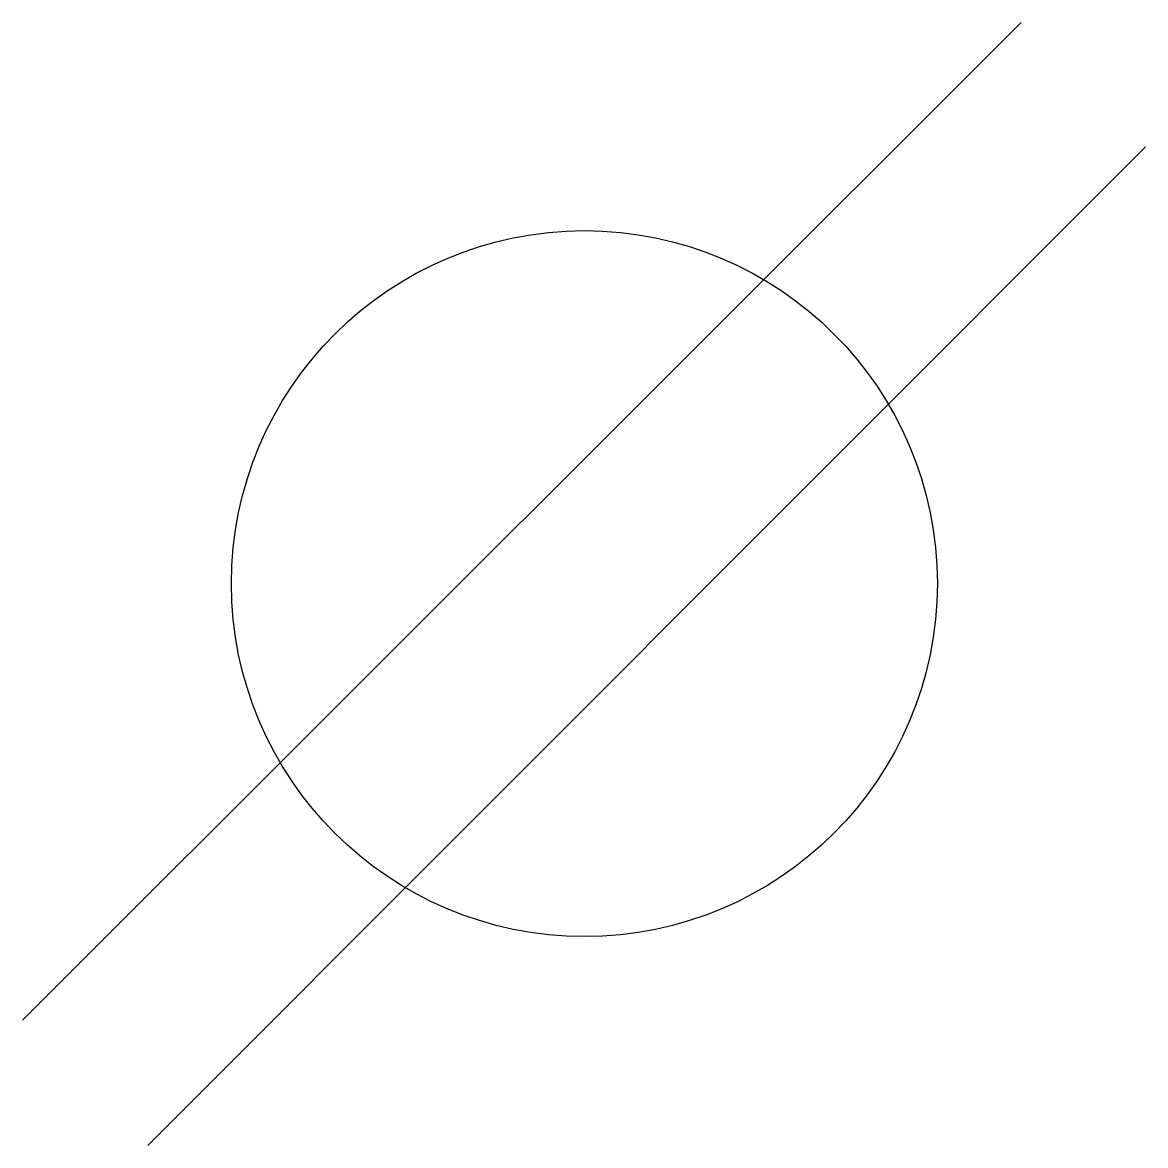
# Model space of a CAD drawing. Header units: millimetres. Extents: x -1.59 to 1.59, y -1.59 to 1.59.
import ezdxf

# ---------------------------------------------------------------- set-up
doc = ezdxf.new("R2010")
doc.units = ezdxf.units.MM
doc.layers.add('jidou1', color=3, linetype='Continuous')
doc.layers.add('KEISO', color=7, linetype='Continuous')

# ---------------------------------------------------------------- blocks, each defined once
blk = doc.blocks.new('SD1')
at = {"layer": 'KEISO', "color": 3}
for p, q in [((-1.5926, -1.2371), (1.237, 1.59)), ((-1.2377, -1.592), (1.5894, 1.2376))]:
    blk.add_line(p, q, dxfattribs=at)
blk.add_circle((-0.0004, 0.0002), 1, dxfattribs=at)

msp = doc.modelspace()

# ---------------------------------------------------------------- block references
at = {"layer": 'jidou1', "color": 3, "linetype": 'Continuous'}
msp.add_blockref('SD1', (0, 0), dxfattribs=at)

doc.saveas('drawing.dxf')
